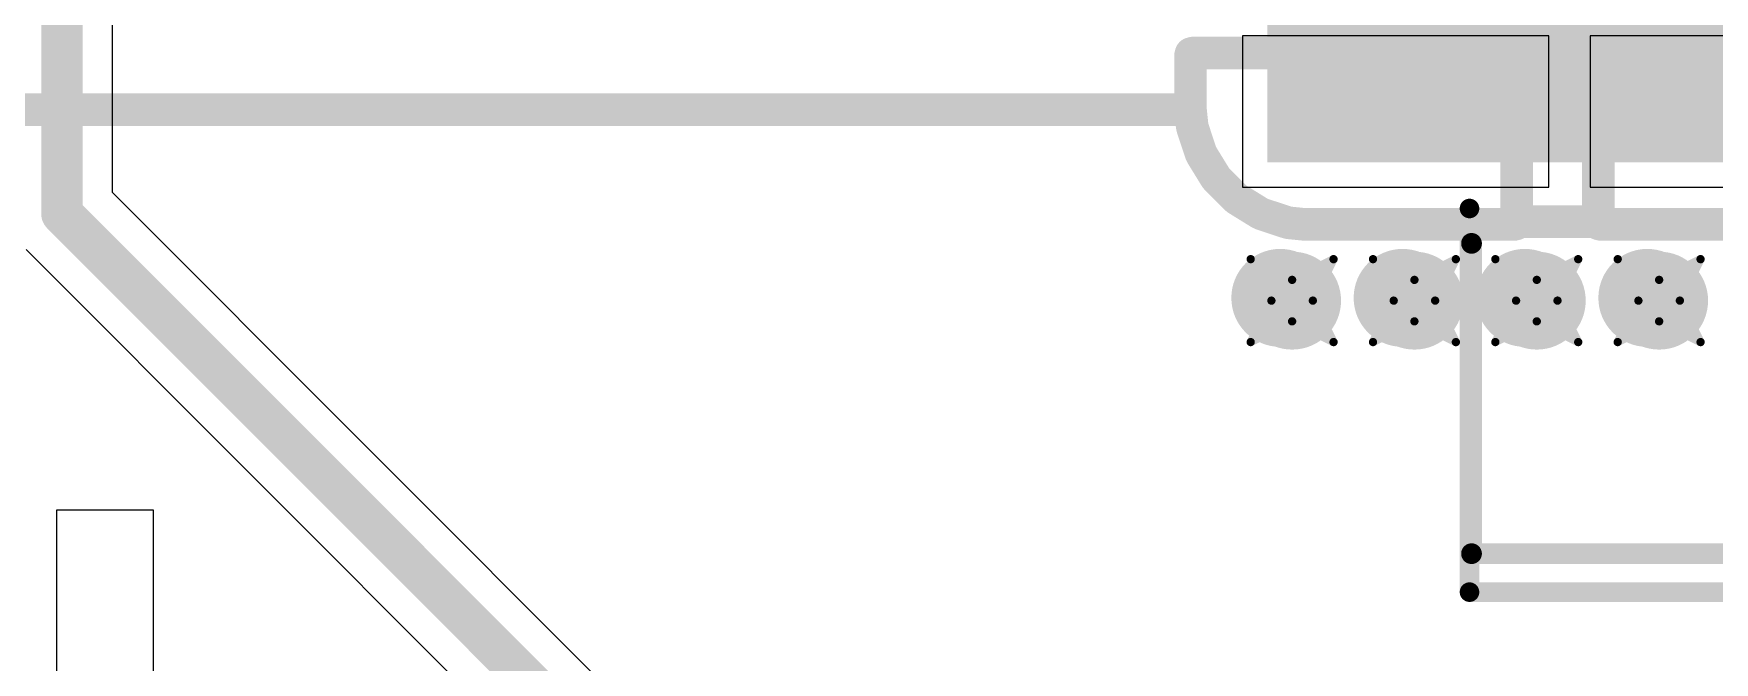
# Model space of a CAD drawing. Header units: inches. Extents: x 0 to 12.4, y -0.6 to 2.2.
# Drawn here: x 0.2022 to 0.6078, y 0.2868 to 0.4384 of the extents above; entities that cross this region are included whole.
import ezdxf

# ---------------------------------------------------------------- set-up
doc = ezdxf.new("R2010")
doc.units = ezdxf.units.IN
doc.header["$MEASUREMENT"] = 0
for name, color, linetype in [('Bottom Layer', 5, 'Continuous'), ('Dimension', 6, 'Continuous'), ('Drill Drawing', 1, 'Continuous'), ('Mechanical 4', 56, 'Continuous'), ('Top Layer', 1, 'Continuous'), ('Top Overlay', 2, 'Continuous'), ('Top Paste', 8, 'Continuous'), ('Top Solder', 216, 'Continuous'), ('Via Holes', 16, 'Continuous')]:
    doc.layers.add(name, color=color, linetype=linetype)

# ---------------------------------------------------------------- blocks, each defined once
blk = doc.blocks.new('RT1A221M0605_60')
at = {"layer": 'Top Layer'}
for points in [[(-0.1752, 0.0315), (-0.0374, 0.0315), (-0.0374, -0.0315), (-0.1752, -0.0315)], [(0.0374, 0.0315), (0.1752, 0.0315), (0.1752, -0.0315), (0.0374, -0.0315)]]:
    blk.add_hatch(color=1, dxfattribs=at).paths.add_polyline_path(points)
at = {"layer": 'Top Paste'}
for points in [[(-0.1752, 0.0315), (-0.0374, 0.0315), (-0.0374, -0.0315), (-0.1752, -0.0315)], [(0.0374, 0.0315), (0.1752, 0.0315), (0.1752, -0.0315), (0.0374, -0.0315)]]:
    blk.add_hatch(color=8, dxfattribs=at).paths.add_polyline_path(points)
at = {"layer": 'Top Solder'}
for points in [[(-0.1792, 0.0355), (-0.0334, 0.0355), (-0.0334, -0.0355), (-0.1792, -0.0355)], [(0.0334, 0.0355), (0.1792, 0.0355), (0.1792, -0.0355), (0.0334, -0.0355)]]:
    blk.add_hatch(color=216, dxfattribs=at).paths.add_polyline_path(points)
at = {"layer": 'Top Overlay'}
for points in [[(-0.07708, 0.12992, 0.005, 0.005, 0), (-0.12992, 0.07708, 0.005, 0.005, 0)], [(0, 0.12992, 0.005, 0.005, 0), (-0.07708, 0.12992, 0.005, 0.005, 0)], [(0.12992, 0.12992, 0.005, 0.005, 0), (0, 0.12992, 0.005, 0.005, 0)], [(0.12992, 0.12992, 0.005, 0.005, 0), (0.12992, 0.05508, 0.005, 0.005, 0)], [(-0.12992, 0.07708, 0.005, 0.005, 0), (-0.12992, 0.05208, 0.005, 0.005, 0)], [(-0.154, 0.072, 0.005, 0.005, 0), (-0.154, 0.044, 0.005, 0.005, 0)], [(-0.14, 0.058, 0.005, 0.005, 0), (-0.168, 0.058, 0.005, 0.005, 0)], [(-0.12992, -0.05208, 0.005, 0.005, 0), (-0.12992, -0.07708, 0.005, 0.005, 0)], [(0.12992, -0.05508, 0.005, 0.005, 0), (0.12992, -0.12992, 0.005, 0.005, 0)], [(-0.07708, -0.12992, 0.005, 0.005, 0), (-0.12992, -0.07708, 0.005, 0.005, 0)], [(0, -0.12992, 0.005, 0.005, 0), (-0.07708, -0.12992, 0.005, 0.005, 0)], [(0.12992, -0.12992, 0.005, 0.005, 0), (0, -0.12992, 0.005, 0.005, 0)]]:
    blk.add_lwpolyline(points, format="xyseb", dxfattribs=at)
for points in [[(-0.07833, 0.12992, 0.0025, 0.0025, 1), (-0.07583, 0.12992, 0.0025, 0.0025, 1)], [(-0.07833, 0.12992, 0.0025, 0.0025, 1), (-0.07583, 0.12992, 0.0025, 0.0025, 1)], [(-0.00125, 0.12992, 0.0025, 0.0025, 1), (0.00125, 0.12992, 0.0025, 0.0025, 1)], [(-0.00125, 0.12992, 0.0025, 0.0025, 1), (0.00125, 0.12992, 0.0025, 0.0025, 1)], [(0.12867, 0.12992, 0.0025, 0.0025, 1), (0.13117, 0.12992, 0.0025, 0.0025, 1)], [(0.12867, 0.12992, 0.0025, 0.0025, 1), (0.13117, 0.12992, 0.0025, 0.0025, 1)], [(-0.13117, 0.07708, 0.0025, 0.0025, 1), (-0.12867, 0.07708, 0.0025, 0.0025, 1)], [(-0.13117, 0.07708, 0.0025, 0.0025, 1), (-0.12867, 0.07708, 0.0025, 0.0025, 1)], [(-0.15525, 0.072, 0.0025, 0.0025, 1), (-0.15275, 0.072, 0.0025, 0.0025, 1)], [(-0.16925, 0.058, 0.0025, 0.0025, 1), (-0.16675, 0.058, 0.0025, 0.0025, 1)], [(-0.14125, 0.058, 0.0025, 0.0025, 1), (-0.13875, 0.058, 0.0025, 0.0025, 1)], [(0.12867, 0.05508, 0.0025, 0.0025, 1), (0.13117, 0.05508, 0.0025, 0.0025, 1)], [(-0.13117, 0.05208, 0.0025, 0.0025, 1), (-0.12867, 0.05208, 0.0025, 0.0025, 1)], [(-0.15525, 0.044, 0.0025, 0.0025, 1), (-0.15275, 0.044, 0.0025, 0.0025, 1)], [(-0.13117, -0.05208, 0.0025, 0.0025, 1), (-0.12867, -0.05208, 0.0025, 0.0025, 1)], [(0.12867, -0.05508, 0.0025, 0.0025, 1), (0.13117, -0.05508, 0.0025, 0.0025, 1)], [(-0.13117, -0.07708, 0.0025, 0.0025, 1), (-0.12867, -0.07708, 0.0025, 0.0025, 1)], [(-0.13117, -0.07708, 0.0025, 0.0025, 1), (-0.12867, -0.07708, 0.0025, 0.0025, 1)], [(-0.07833, -0.12992, 0.0025, 0.0025, 1), (-0.07583, -0.12992, 0.0025, 0.0025, 1)], [(-0.07833, -0.12992, 0.0025, 0.0025, 1), (-0.07583, -0.12992, 0.0025, 0.0025, 1)], [(-0.00125, -0.12992, 0.0025, 0.0025, 1), (0.00125, -0.12992, 0.0025, 0.0025, 1)], [(-0.00125, -0.12992, 0.0025, 0.0025, 1), (0.00125, -0.12992, 0.0025, 0.0025, 1)], [(0.12867, -0.12992, 0.0025, 0.0025, 1), (0.13117, -0.12992, 0.0025, 0.0025, 1)], [(0.12867, -0.12992, 0.0025, 0.0025, 1), (0.13117, -0.12992, 0.0025, 0.0025, 1)]]:
    blk.add_lwpolyline(points, format="xyseb", close=True, dxfattribs=at)

msp = doc.modelspace()

# ---------------------------------------------------------------- hatches: boundary and pattern name
at = {"layer": 'Bottom Layer'}
h = msp.add_hatch(color=5, dxfattribs=at)
edge = h.paths.add_edge_path()
edge.add_arc((0.50591, 0.37402), 0.01181, 0, 360)
h = msp.add_hatch(color=5, dxfattribs=at)
edge = h.paths.add_edge_path()
edge.add_arc((0.53543, 0.37402), 0.01181, 0, 360)
h = msp.add_hatch(color=5, dxfattribs=at)
edge = h.paths.add_edge_path()
edge.add_arc((0.56496, 0.37402), 0.01181, 0, 360)
h = msp.add_hatch(color=5, dxfattribs=at)
edge = h.paths.add_edge_path()
edge.add_arc((0.59449, 0.37402), 0.01181, 0, 360)
at = {"layer": 'Dimension'}
h = msp.add_hatch(color=6, dxfattribs=at)
edge = h.paths.add_edge_path()
edge.add_arc((0.50305, 0.37468), 0.01181, 0, 360)
h = msp.add_hatch(color=6, dxfattribs=at)
edge = h.paths.add_edge_path()
edge.add_arc((0.53257, 0.37468), 0.01181, 0, 360)
h = msp.add_hatch(color=6, dxfattribs=at)
edge = h.paths.add_edge_path()
edge.add_arc((0.5621, 0.37468), 0.01181, 0, 360)
h = msp.add_hatch(color=6, dxfattribs=at)
edge = h.paths.add_edge_path()
edge.add_arc((0.59163, 0.37468), 0.01181, 0, 360)
at = {"layer": 'Top Layer'}
h = msp.add_hatch(color=1, dxfattribs=at)
edge = h.paths.add_edge_path()
edge.add_arc((0.50591, 0.37402), 0.01181, 0, 360)
h = msp.add_hatch(color=1, dxfattribs=at)
edge = h.paths.add_edge_path()
edge.add_arc((0.53543, 0.37402), 0.01181, 0, 360)
h = msp.add_hatch(color=1, dxfattribs=at)
edge = h.paths.add_edge_path()
edge.add_arc((0.56496, 0.37402), 0.01181, 0, 360)
h = msp.add_hatch(color=1, dxfattribs=at)
edge = h.paths.add_edge_path()
edge.add_arc((0.59449, 0.37402), 0.01181, 0, 360)
at = {"layer": 'Via Holes'}
h = msp.add_hatch(color=7, dxfattribs=at)
edge = h.paths.add_edge_path()
edge.add_arc((0.50591, 0.37402), 0.00591, 0, 360)
h = msp.add_hatch(color=7, dxfattribs=at)
edge = h.paths.add_edge_path()
edge.add_arc((0.53543, 0.37402), 0.00591, 0, 360)
h = msp.add_hatch(color=7, dxfattribs=at)
edge = h.paths.add_edge_path()
edge.add_arc((0.56496, 0.37402), 0.00591, 0, 360)
h = msp.add_hatch(color=7, dxfattribs=at)
edge = h.paths.add_edge_path()
edge.add_arc((0.59449, 0.37402), 0.00591, 0, 360)

# ---------------------------------------------------------------- linework, layer by layer
at = {"layer": 'Bottom Layer'}
for p, q in [((0.22124, 0.40007), (0.22124, 0.58199)), ((0.52607, 0.09524), (0.22124, 0.40007)), ((0.20035, 0.38635), (0.51235, 0.07435))]:
    msp.add_line(p, q, dxfattribs=at)
for points in [[(0.209, 0.395, 0.01, 0.01, 0), (0.209, 0.59636, 0.01, 0.01, 0)], [(0.209, 0.395, 0.01, 0.01, 0), (0.521, 0.083, 0.01, 0.01, 0)]]:
    msp.add_lwpolyline(points, format="xyseb", dxfattribs=at)
msp.add_lwpolyline([(0.2065, 0.395, 0.005, 0.005, 1), (0.2115, 0.395, 0.005, 0.005, 1)], format="xyseb", close=True, dxfattribs=at)
msp.add_lwpolyline([(0.2065, 0.395, 0.005, 0.005, 1), (0.2115, 0.395, 0.005, 0.005, 1)], format="xyseb", close=True, dxfattribs=at)
at = {"layer": 'Dimension'}
for points in [[(0.48139, 0.43309, 0.00787, 0.00787, 0), (0.48153, 0.4336, 0.00787, 0.00787, 0)], [(0.48139, 0.42008, 0.00787, 0.00787, 0), (0.48139, 0.43309, 0.00787, 0.00787, 0)], [(0.48153, 0.4336, 0.00787, 0.00787, 0), (0.48203, 0.43374, 0.00787, 0.00787, 0)], [(0.48203, 0.43374, 0.00787, 0.00787, 0), (0.55949, 0.43374, 0.00787, 0.00787, 0)], [(0.55949, 0.43374, 0.00787, 0.00787, 0), (0.56, 0.4336, 0.00787, 0.00787, 0)], [(0.56, 0.4336, 0.00787, 0.00787, 0), (0.56013, 0.43309, 0.00787, 0.00787, 0)], [(0.56013, 0.39304, 0.00787, 0.00787, 0), (0.56013, 0.43309, 0.00787, 0.00787, 0)], [(0.57982, 0.43309, 0.00787, 0.00787, 0), (0.57995, 0.4336, 0.00787, 0.00787, 0)], [(0.57982, 0.39304, 0.00787, 0.00787, 0), (0.57982, 0.43309, 0.00787, 0.00787, 0)], [(0.57995, 0.4336, 0.00787, 0.00787, 0), (0.58046, 0.43374, 0.00787, 0.00787, 0)], [(0.58046, 0.43374, 0.00787, 0.00787, 0), (0.65791, 0.43374, 0.00787, 0.00787, 0)], [(0.14677, 0.42008, 0.00787, 0.00787, 0), (0.48139, 0.42008, 0.00787, 0.00787, 0)], [(0.14677, 0.42008, 0.00787, 0.00787, 0), (0.48139, 0.42008, 0.00787, 0.00787, 0)], [(0.48139, 0.42008, 0.00787, 0.00787, 0), (0.4814, 0.41983, 0.00787, 0.00787, 0)], [(0.4814, 0.41983, 0.00787, 0.00787, 0), (0.48178, 0.41618, 0.00787, 0.00787, 0)], [(0.48178, 0.41618, 0.00787, 0.00787, 0), (0.48189, 0.41566, 0.00787, 0.00787, 0)], [(0.48189, 0.41566, 0.00787, 0.00787, 0), (0.48389, 0.40963, 0.00787, 0.00787, 0)], [(0.48389, 0.40963, 0.00787, 0.00787, 0), (0.48413, 0.40912, 0.00787, 0.00787, 0)], [(0.48413, 0.40912, 0.00787, 0.00787, 0), (0.48745, 0.40373, 0.00787, 0.00787, 0)], [(0.48745, 0.40373, 0.00787, 0.00787, 0), (0.4878, 0.40329, 0.00787, 0.00787, 0)], [(0.4878, 0.40329, 0.00787, 0.00787, 0), (0.49228, 0.39881, 0.00787, 0.00787, 0)], [(0.49228, 0.39881, 0.00787, 0.00787, 0), (0.49272, 0.39846, 0.00787, 0.00787, 0)], [(0.49272, 0.39846, 0.00787, 0.00787, 0), (0.49811, 0.39513, 0.00787, 0.00787, 0)], [(0.49811, 0.39513, 0.00787, 0.00787, 0), (0.49863, 0.39489, 0.00787, 0.00787, 0)], [(0.49863, 0.39489, 0.00787, 0.00787, 0), (0.50465, 0.3929, 0.00787, 0.00787, 0)], [(0.50465, 0.3929, 0.00787, 0.00787, 0), (0.50517, 0.39278, 0.00787, 0.00787, 0)], [(0.50517, 0.39278, 0.00787, 0.00787, 0), (0.50883, 0.39241, 0.00787, 0.00787, 0)], [(0.50883, 0.39241, 0.00787, 0.00787, 0), (0.50908, 0.3924, 0.00787, 0.00787, 0)], [(0.50908, 0.3924, 0.00787, 0.00787, 0), (0.55949, 0.3924, 0.00787, 0.00787, 0)], [(0.55949, 0.3924, 0.00787, 0.00787, 0), (0.56, 0.39253, 0.00787, 0.00787, 0)], [(0.56, 0.39253, 0.00787, 0.00787, 0), (0.56013, 0.39304, 0.00787, 0.00787, 0)], [(0.56013, 0.39304, 0.00787, 0.00787, 0), (0.56013, 0.39304, 0.00787, 0.00787, 0)], [(0.56013, 0.39304, 0.00787, 0.00787, 0), (0.57982, 0.39304, 0.00787, 0.00787, 0)], [(0.56013, 0.39304, 0.00787, 0.00787, 0), (0.57982, 0.39304, 0.00787, 0.00787, 0)], [(0.57982, 0.39304, 0.00787, 0.00787, 0), (0.57995, 0.39253, 0.00787, 0.00787, 0)], [(0.57995, 0.39253, 0.00787, 0.00787, 0), (0.58046, 0.3924, 0.00787, 0.00787, 0)], [(0.58046, 0.3924, 0.00787, 0.00787, 0), (0.63087, 0.3924, 0.00787, 0.00787, 0)]]:
    msp.add_lwpolyline(points, format="xyseb", dxfattribs=at)
for points in [[(0.47942, 0.43309, 0.00394, 0.00394, 1), (0.48336, 0.43309, 0.00394, 0.00394, 1)], [(0.47942, 0.43309, 0.00394, 0.00394, 1), (0.48336, 0.43309, 0.00394, 0.00394, 1)], [(0.47956, 0.4336, 0.00394, 0.00394, 1), (0.4835, 0.4336, 0.00394, 0.00394, 1)], [(0.47956, 0.4336, 0.00394, 0.00394, 1), (0.4835, 0.4336, 0.00394, 0.00394, 1)], [(0.48007, 0.43374, 0.00394, 0.00394, 1), (0.484, 0.43374, 0.00394, 0.00394, 1)], [(0.48007, 0.43374, 0.00394, 0.00394, 1), (0.484, 0.43374, 0.00394, 0.00394, 1)], [(0.55752, 0.43374, 0.00394, 0.00394, 1), (0.56146, 0.43374, 0.00394, 0.00394, 1)], [(0.55752, 0.43374, 0.00394, 0.00394, 1), (0.56146, 0.43374, 0.00394, 0.00394, 1)], [(0.55803, 0.4336, 0.00394, 0.00394, 1), (0.56196, 0.4336, 0.00394, 0.00394, 1)], [(0.55803, 0.4336, 0.00394, 0.00394, 1), (0.56196, 0.4336, 0.00394, 0.00394, 1)], [(0.55816, 0.43309, 0.00394, 0.00394, 1), (0.5621, 0.43309, 0.00394, 0.00394, 1)], [(0.55816, 0.43309, 0.00394, 0.00394, 1), (0.5621, 0.43309, 0.00394, 0.00394, 1)], [(0.57785, 0.43309, 0.00394, 0.00394, 1), (0.58179, 0.43309, 0.00394, 0.00394, 1)], [(0.57785, 0.43309, 0.00394, 0.00394, 1), (0.58179, 0.43309, 0.00394, 0.00394, 1)], [(0.57798, 0.4336, 0.00394, 0.00394, 1), (0.58192, 0.4336, 0.00394, 0.00394, 1)], [(0.57798, 0.4336, 0.00394, 0.00394, 1), (0.58192, 0.4336, 0.00394, 0.00394, 1)], [(0.57849, 0.43374, 0.00394, 0.00394, 1), (0.58243, 0.43374, 0.00394, 0.00394, 1)], [(0.57849, 0.43374, 0.00394, 0.00394, 1), (0.58243, 0.43374, 0.00394, 0.00394, 1)], [(0.47942, 0.42008, 0.00394, 0.00394, 1), (0.48336, 0.42008, 0.00394, 0.00394, 1)], [(0.47942, 0.42008, 0.00394, 0.00394, 1), (0.48336, 0.42008, 0.00394, 0.00394, 1)], [(0.47942, 0.42008, 0.00394, 0.00394, 1), (0.48336, 0.42008, 0.00394, 0.00394, 1)], [(0.47942, 0.42008, 0.00394, 0.00394, 1), (0.48336, 0.42008, 0.00394, 0.00394, 1)], [(0.47944, 0.41983, 0.00394, 0.00394, 1), (0.48337, 0.41983, 0.00394, 0.00394, 1)], [(0.47944, 0.41983, 0.00394, 0.00394, 1), (0.48337, 0.41983, 0.00394, 0.00394, 1)], [(0.47981, 0.41618, 0.00394, 0.00394, 1), (0.48375, 0.41618, 0.00394, 0.00394, 1)], [(0.47981, 0.41618, 0.00394, 0.00394, 1), (0.48375, 0.41618, 0.00394, 0.00394, 1)], [(0.47992, 0.41566, 0.00394, 0.00394, 1), (0.48386, 0.41566, 0.00394, 0.00394, 1)], [(0.47992, 0.41566, 0.00394, 0.00394, 1), (0.48386, 0.41566, 0.00394, 0.00394, 1)], [(0.48192, 0.40963, 0.00394, 0.00394, 1), (0.48586, 0.40963, 0.00394, 0.00394, 1)], [(0.48192, 0.40963, 0.00394, 0.00394, 1), (0.48586, 0.40963, 0.00394, 0.00394, 1)], [(0.48216, 0.40912, 0.00394, 0.00394, 1), (0.48609, 0.40912, 0.00394, 0.00394, 1)], [(0.48216, 0.40912, 0.00394, 0.00394, 1), (0.48609, 0.40912, 0.00394, 0.00394, 1)], [(0.48548, 0.40373, 0.00394, 0.00394, 1), (0.48942, 0.40373, 0.00394, 0.00394, 1)], [(0.48548, 0.40373, 0.00394, 0.00394, 1), (0.48942, 0.40373, 0.00394, 0.00394, 1)], [(0.48583, 0.40329, 0.00394, 0.00394, 1), (0.48977, 0.40329, 0.00394, 0.00394, 1)], [(0.48583, 0.40329, 0.00394, 0.00394, 1), (0.48977, 0.40329, 0.00394, 0.00394, 1)], [(0.49031, 0.39881, 0.00394, 0.00394, 1), (0.49425, 0.39881, 0.00394, 0.00394, 1)], [(0.49031, 0.39881, 0.00394, 0.00394, 1), (0.49425, 0.39881, 0.00394, 0.00394, 1)], [(0.49075, 0.39846, 0.00394, 0.00394, 1), (0.49469, 0.39846, 0.00394, 0.00394, 1)], [(0.49075, 0.39846, 0.00394, 0.00394, 1), (0.49469, 0.39846, 0.00394, 0.00394, 1)], [(0.49615, 0.39513, 0.00394, 0.00394, 1), (0.50008, 0.39513, 0.00394, 0.00394, 1)], [(0.49615, 0.39513, 0.00394, 0.00394, 1), (0.50008, 0.39513, 0.00394, 0.00394, 1)], [(0.49666, 0.39489, 0.00394, 0.00394, 1), (0.50059, 0.39489, 0.00394, 0.00394, 1)], [(0.49666, 0.39489, 0.00394, 0.00394, 1), (0.50059, 0.39489, 0.00394, 0.00394, 1)], [(0.50269, 0.3929, 0.00394, 0.00394, 1), (0.50662, 0.3929, 0.00394, 0.00394, 1)], [(0.50269, 0.3929, 0.00394, 0.00394, 1), (0.50662, 0.3929, 0.00394, 0.00394, 1)], [(0.5032, 0.39278, 0.00394, 0.00394, 1), (0.50714, 0.39278, 0.00394, 0.00394, 1)], [(0.5032, 0.39278, 0.00394, 0.00394, 1), (0.50714, 0.39278, 0.00394, 0.00394, 1)], [(0.50686, 0.39241, 0.00394, 0.00394, 1), (0.5108, 0.39241, 0.00394, 0.00394, 1)], [(0.50686, 0.39241, 0.00394, 0.00394, 1), (0.5108, 0.39241, 0.00394, 0.00394, 1)], [(0.50711, 0.3924, 0.00394, 0.00394, 1), (0.51104, 0.3924, 0.00394, 0.00394, 1)], [(0.50711, 0.3924, 0.00394, 0.00394, 1), (0.51104, 0.3924, 0.00394, 0.00394, 1)], [(0.55752, 0.3924, 0.00394, 0.00394, 1), (0.56146, 0.3924, 0.00394, 0.00394, 1)], [(0.55752, 0.3924, 0.00394, 0.00394, 1), (0.56146, 0.3924, 0.00394, 0.00394, 1)], [(0.55803, 0.39253, 0.00394, 0.00394, 1), (0.56196, 0.39253, 0.00394, 0.00394, 1)], [(0.55803, 0.39253, 0.00394, 0.00394, 1), (0.56196, 0.39253, 0.00394, 0.00394, 1)], [(0.55816, 0.39304, 0.00394, 0.00394, 1), (0.5621, 0.39304, 0.00394, 0.00394, 1)], [(0.55816, 0.39304, 0.00394, 0.00394, 1), (0.5621, 0.39304, 0.00394, 0.00394, 1)], [(0.55816, 0.39304, 0.00394, 0.00394, 1), (0.5621, 0.39304, 0.00394, 0.00394, 1)], [(0.55816, 0.39304, 0.00394, 0.00394, 1), (0.5621, 0.39304, 0.00394, 0.00394, 1)], [(0.55816, 0.39304, 0.00394, 0.00394, 1), (0.5621, 0.39304, 0.00394, 0.00394, 1)], [(0.55816, 0.39304, 0.00394, 0.00394, 1), (0.5621, 0.39304, 0.00394, 0.00394, 1)], [(0.57785, 0.39304, 0.00394, 0.00394, 1), (0.58179, 0.39304, 0.00394, 0.00394, 1)], [(0.57785, 0.39304, 0.00394, 0.00394, 1), (0.58179, 0.39304, 0.00394, 0.00394, 1)], [(0.57785, 0.39304, 0.00394, 0.00394, 1), (0.58179, 0.39304, 0.00394, 0.00394, 1)], [(0.57785, 0.39304, 0.00394, 0.00394, 1), (0.58179, 0.39304, 0.00394, 0.00394, 1)], [(0.57798, 0.39253, 0.00394, 0.00394, 1), (0.58192, 0.39253, 0.00394, 0.00394, 1)], [(0.57798, 0.39253, 0.00394, 0.00394, 1), (0.58192, 0.39253, 0.00394, 0.00394, 1)], [(0.57849, 0.3924, 0.00394, 0.00394, 1), (0.58243, 0.3924, 0.00394, 0.00394, 1)], [(0.57849, 0.3924, 0.00394, 0.00394, 1), (0.58243, 0.3924, 0.00394, 0.00394, 1)]]:
    msp.add_lwpolyline(points, format="xyseb", close=True, dxfattribs=at)
at = {"layer": 'Drill Drawing'}
for points in [[(0.49591, 0.38402, 0.002, 0.002, 0), (0.50591, 0.37902, 0.002, 0.002, 0)], [(0.49591, 0.38402, 0.002, 0.002, 0), (0.50091, 0.37402, 0.002, 0.002, 0)], [(0.50591, 0.37902, 0.002, 0.002, 0), (0.51591, 0.38402, 0.002, 0.002, 0)], [(0.51091, 0.37402, 0.002, 0.002, 0), (0.51591, 0.38402, 0.002, 0.002, 0)], [(0.52543, 0.38402, 0.002, 0.002, 0), (0.53543, 0.37902, 0.002, 0.002, 0)], [(0.52543, 0.38402, 0.002, 0.002, 0), (0.53043, 0.37402, 0.002, 0.002, 0)], [(0.53543, 0.37902, 0.002, 0.002, 0), (0.54543, 0.38402, 0.002, 0.002, 0)], [(0.54043, 0.37402, 0.002, 0.002, 0), (0.54543, 0.38402, 0.002, 0.002, 0)], [(0.55496, 0.38402, 0.002, 0.002, 0), (0.56496, 0.37902, 0.002, 0.002, 0)], [(0.55496, 0.38402, 0.002, 0.002, 0), (0.55996, 0.37402, 0.002, 0.002, 0)], [(0.56496, 0.37902, 0.002, 0.002, 0), (0.57496, 0.38402, 0.002, 0.002, 0)], [(0.56996, 0.37402, 0.002, 0.002, 0), (0.57496, 0.38402, 0.002, 0.002, 0)], [(0.58449, 0.38402, 0.002, 0.002, 0), (0.59449, 0.37902, 0.002, 0.002, 0)], [(0.58449, 0.38402, 0.002, 0.002, 0), (0.58949, 0.37402, 0.002, 0.002, 0)], [(0.59449, 0.37902, 0.002, 0.002, 0), (0.60449, 0.38402, 0.002, 0.002, 0)], [(0.59949, 0.37402, 0.002, 0.002, 0), (0.60449, 0.38402, 0.002, 0.002, 0)], [(0.49591, 0.36402, 0.002, 0.002, 0), (0.50091, 0.37402, 0.002, 0.002, 0)], [(0.51091, 0.37402, 0.002, 0.002, 0), (0.51591, 0.36402, 0.002, 0.002, 0)], [(0.52543, 0.36402, 0.002, 0.002, 0), (0.53043, 0.37402, 0.002, 0.002, 0)], [(0.54043, 0.37402, 0.002, 0.002, 0), (0.54543, 0.36402, 0.002, 0.002, 0)], [(0.55496, 0.36402, 0.002, 0.002, 0), (0.55996, 0.37402, 0.002, 0.002, 0)], [(0.56996, 0.37402, 0.002, 0.002, 0), (0.57496, 0.36402, 0.002, 0.002, 0)], [(0.58449, 0.36402, 0.002, 0.002, 0), (0.58949, 0.37402, 0.002, 0.002, 0)], [(0.59949, 0.37402, 0.002, 0.002, 0), (0.60449, 0.36402, 0.002, 0.002, 0)], [(0.49591, 0.36402, 0.002, 0.002, 0), (0.50591, 0.36902, 0.002, 0.002, 0)], [(0.50591, 0.36902, 0.002, 0.002, 0), (0.51591, 0.36402, 0.002, 0.002, 0)], [(0.52543, 0.36402, 0.002, 0.002, 0), (0.53543, 0.36902, 0.002, 0.002, 0)], [(0.53543, 0.36902, 0.002, 0.002, 0), (0.54543, 0.36402, 0.002, 0.002, 0)], [(0.55496, 0.36402, 0.002, 0.002, 0), (0.56496, 0.36902, 0.002, 0.002, 0)], [(0.56496, 0.36902, 0.002, 0.002, 0), (0.57496, 0.36402, 0.002, 0.002, 0)], [(0.58449, 0.36402, 0.002, 0.002, 0), (0.59449, 0.36902, 0.002, 0.002, 0)], [(0.59449, 0.36902, 0.002, 0.002, 0), (0.60449, 0.36402, 0.002, 0.002, 0)]]:
    msp.add_lwpolyline(points, format="xyseb", dxfattribs=at)
for points in [[(0.49541, 0.38402, 0.001, 0.001, 1), (0.49641, 0.38402, 0.001, 0.001, 1)], [(0.49541, 0.38402, 0.001, 0.001, 1), (0.49641, 0.38402, 0.001, 0.001, 1)], [(0.51541, 0.38402, 0.001, 0.001, 1), (0.51641, 0.38402, 0.001, 0.001, 1)], [(0.51541, 0.38402, 0.001, 0.001, 1), (0.51641, 0.38402, 0.001, 0.001, 1)], [(0.52493, 0.38402, 0.001, 0.001, 1), (0.52593, 0.38402, 0.001, 0.001, 1)], [(0.52493, 0.38402, 0.001, 0.001, 1), (0.52593, 0.38402, 0.001, 0.001, 1)], [(0.54493, 0.38402, 0.001, 0.001, 1), (0.54593, 0.38402, 0.001, 0.001, 1)], [(0.54493, 0.38402, 0.001, 0.001, 1), (0.54593, 0.38402, 0.001, 0.001, 1)], [(0.55446, 0.38402, 0.001, 0.001, 1), (0.55546, 0.38402, 0.001, 0.001, 1)], [(0.55446, 0.38402, 0.001, 0.001, 1), (0.55546, 0.38402, 0.001, 0.001, 1)], [(0.57446, 0.38402, 0.001, 0.001, 1), (0.57546, 0.38402, 0.001, 0.001, 1)], [(0.57446, 0.38402, 0.001, 0.001, 1), (0.57546, 0.38402, 0.001, 0.001, 1)], [(0.58399, 0.38402, 0.001, 0.001, 1), (0.58499, 0.38402, 0.001, 0.001, 1)], [(0.58399, 0.38402, 0.001, 0.001, 1), (0.58499, 0.38402, 0.001, 0.001, 1)], [(0.60399, 0.38402, 0.001, 0.001, 1), (0.60499, 0.38402, 0.001, 0.001, 1)], [(0.60399, 0.38402, 0.001, 0.001, 1), (0.60499, 0.38402, 0.001, 0.001, 1)], [(0.50541, 0.37902, 0.001, 0.001, 1), (0.50641, 0.37902, 0.001, 0.001, 1)], [(0.50541, 0.37902, 0.001, 0.001, 1), (0.50641, 0.37902, 0.001, 0.001, 1)], [(0.53493, 0.37902, 0.001, 0.001, 1), (0.53593, 0.37902, 0.001, 0.001, 1)], [(0.53493, 0.37902, 0.001, 0.001, 1), (0.53593, 0.37902, 0.001, 0.001, 1)], [(0.56446, 0.37902, 0.001, 0.001, 1), (0.56546, 0.37902, 0.001, 0.001, 1)], [(0.56446, 0.37902, 0.001, 0.001, 1), (0.56546, 0.37902, 0.001, 0.001, 1)], [(0.59399, 0.37902, 0.001, 0.001, 1), (0.59499, 0.37902, 0.001, 0.001, 1)], [(0.59399, 0.37902, 0.001, 0.001, 1), (0.59499, 0.37902, 0.001, 0.001, 1)], [(0.50041, 0.37402, 0.001, 0.001, 1), (0.50141, 0.37402, 0.001, 0.001, 1)], [(0.50041, 0.37402, 0.001, 0.001, 1), (0.50141, 0.37402, 0.001, 0.001, 1)], [(0.51041, 0.37402, 0.001, 0.001, 1), (0.51141, 0.37402, 0.001, 0.001, 1)], [(0.51041, 0.37402, 0.001, 0.001, 1), (0.51141, 0.37402, 0.001, 0.001, 1)], [(0.52993, 0.37402, 0.001, 0.001, 1), (0.53093, 0.37402, 0.001, 0.001, 1)], [(0.52993, 0.37402, 0.001, 0.001, 1), (0.53093, 0.37402, 0.001, 0.001, 1)], [(0.53993, 0.37402, 0.001, 0.001, 1), (0.54093, 0.37402, 0.001, 0.001, 1)], [(0.53993, 0.37402, 0.001, 0.001, 1), (0.54093, 0.37402, 0.001, 0.001, 1)], [(0.55946, 0.37402, 0.001, 0.001, 1), (0.56046, 0.37402, 0.001, 0.001, 1)], [(0.55946, 0.37402, 0.001, 0.001, 1), (0.56046, 0.37402, 0.001, 0.001, 1)], [(0.56946, 0.37402, 0.001, 0.001, 1), (0.57046, 0.37402, 0.001, 0.001, 1)], [(0.56946, 0.37402, 0.001, 0.001, 1), (0.57046, 0.37402, 0.001, 0.001, 1)], [(0.58899, 0.37402, 0.001, 0.001, 1), (0.58999, 0.37402, 0.001, 0.001, 1)], [(0.58899, 0.37402, 0.001, 0.001, 1), (0.58999, 0.37402, 0.001, 0.001, 1)], [(0.59899, 0.37402, 0.001, 0.001, 1), (0.59999, 0.37402, 0.001, 0.001, 1)], [(0.59899, 0.37402, 0.001, 0.001, 1), (0.59999, 0.37402, 0.001, 0.001, 1)], [(0.50541, 0.36902, 0.001, 0.001, 1), (0.50641, 0.36902, 0.001, 0.001, 1)], [(0.50541, 0.36902, 0.001, 0.001, 1), (0.50641, 0.36902, 0.001, 0.001, 1)], [(0.53493, 0.36902, 0.001, 0.001, 1), (0.53593, 0.36902, 0.001, 0.001, 1)], [(0.53493, 0.36902, 0.001, 0.001, 1), (0.53593, 0.36902, 0.001, 0.001, 1)], [(0.56446, 0.36902, 0.001, 0.001, 1), (0.56546, 0.36902, 0.001, 0.001, 1)], [(0.56446, 0.36902, 0.001, 0.001, 1), (0.56546, 0.36902, 0.001, 0.001, 1)], [(0.59399, 0.36902, 0.001, 0.001, 1), (0.59499, 0.36902, 0.001, 0.001, 1)], [(0.59399, 0.36902, 0.001, 0.001, 1), (0.59499, 0.36902, 0.001, 0.001, 1)], [(0.49541, 0.36402, 0.001, 0.001, 1), (0.49641, 0.36402, 0.001, 0.001, 1)], [(0.49541, 0.36402, 0.001, 0.001, 1), (0.49641, 0.36402, 0.001, 0.001, 1)], [(0.51541, 0.36402, 0.001, 0.001, 1), (0.51641, 0.36402, 0.001, 0.001, 1)], [(0.51541, 0.36402, 0.001, 0.001, 1), (0.51641, 0.36402, 0.001, 0.001, 1)], [(0.52493, 0.36402, 0.001, 0.001, 1), (0.52593, 0.36402, 0.001, 0.001, 1)], [(0.52493, 0.36402, 0.001, 0.001, 1), (0.52593, 0.36402, 0.001, 0.001, 1)], [(0.54493, 0.36402, 0.001, 0.001, 1), (0.54593, 0.36402, 0.001, 0.001, 1)], [(0.54493, 0.36402, 0.001, 0.001, 1), (0.54593, 0.36402, 0.001, 0.001, 1)], [(0.55446, 0.36402, 0.001, 0.001, 1), (0.55546, 0.36402, 0.001, 0.001, 1)], [(0.55446, 0.36402, 0.001, 0.001, 1), (0.55546, 0.36402, 0.001, 0.001, 1)], [(0.57446, 0.36402, 0.001, 0.001, 1), (0.57546, 0.36402, 0.001, 0.001, 1)], [(0.57446, 0.36402, 0.001, 0.001, 1), (0.57546, 0.36402, 0.001, 0.001, 1)], [(0.58399, 0.36402, 0.001, 0.001, 1), (0.58499, 0.36402, 0.001, 0.001, 1)], [(0.58399, 0.36402, 0.001, 0.001, 1), (0.58499, 0.36402, 0.001, 0.001, 1)], [(0.60399, 0.36402, 0.001, 0.001, 1), (0.60499, 0.36402, 0.001, 0.001, 1)], [(0.60399, 0.36402, 0.001, 0.001, 1), (0.60499, 0.36402, 0.001, 0.001, 1)]]:
    msp.add_lwpolyline(points, format="xyseb", close=True, dxfattribs=at)
at = {"layer": 'Mechanical 4'}
for points in [[(0.54872, 0.30372, 0.00472, 0.00472, 0), (0.54872, 0.39624, 0.00472, 0.00472, 0)], [(0.54872, 0.30372, 0.00472, 0.00472, 0), (0.77531, 0.30372, 0.00472, 0.00472, 0)]]:
    msp.add_lwpolyline(points, format="xyseb", dxfattribs=at)
for points in [[(0.54754, 0.39624, 0.00236, 0.00236, 1), (0.5499, 0.39624, 0.00236, 0.00236, 1)], [(0.54754, 0.30372, 0.00236, 0.00236, 1), (0.5499, 0.30372, 0.00236, 0.00236, 1)], [(0.54754, 0.30372, 0.00236, 0.00236, 1), (0.5499, 0.30372, 0.00236, 0.00236, 1)]]:
    msp.add_lwpolyline(points, format="xyseb", close=True, dxfattribs=at)
at = {"layer": 'Top Layer'}
for p, q in [((0.56783, 0.43791), (0.49394, 0.43791)), ((0.49394, 0.43791), (0.49394, 0.40142)), ((0.56783, 0.40142), (0.56783, 0.43791)), ((0.65173, 0.43791), (0.57783, 0.43791)), ((0.57783, 0.43791), (0.57783, 0.40142)), ((0.49394, 0.40142), (0.56783, 0.40142)), ((0.57783, 0.40142), (0.65173, 0.40142))]:
    msp.add_line(p, q, dxfattribs=at)
at = {"layer": 'Top Overlay'}
for p, q in [((0.20777, 0.18422), (0.20777, 0.32359)), ((0.20777, 0.32359), (0.231, 0.32359)), ((0.231, 0.32359), (0.231, 0.206))]:
    msp.add_line(p, q, dxfattribs=at)

# ---------------------------------------------------------------- block references
at = {"rotation": 180}
msp.add_blockref('RT1A221M0605_60', (0.67913, 0.44291), dxfattribs=at)

doc.saveas('drawing.dxf')
